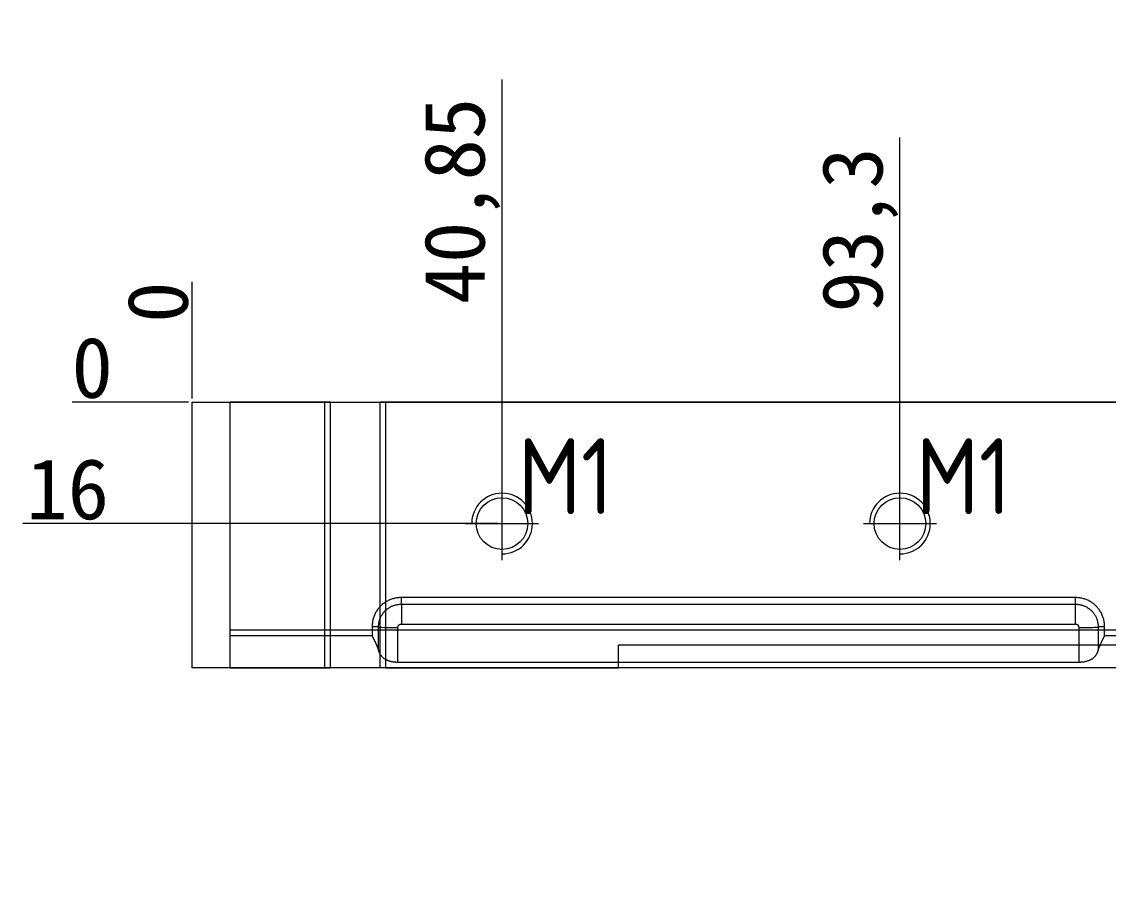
# Model space of a CAD drawing. Header units: millimetres. Extents: x 19685 to 20684, y 60589 to 61128.
# Drawn here: x 19698.9 to 19842.1, y 60809.6 to 60923.5 of the extents above; entities that cross this region are included whole.
import ezdxf

# ---------------------------------------------------------------- set-up
doc = ezdxf.new("R2010")
doc.units = ezdxf.units.MM
doc.linetypes.add('CENTER', pattern=[0])
doc.linetypes.add('DASHED', pattern=[0])
doc.layers.add('dim', color=4, linetype='Continuous')
doc.layers.add('PUNCH', color=2, linetype='Continuous')
doc.styles.add('_PUG_ERP', font='txt')
doc.styles.add('gbenor', font='gbenor.shx', dxfattribs={"bigfont": 'gbcbig'})
doc.dimstyles.new('_PUG_ERP', dxfattribs={"dimtxt": 8, "dimasz": 1.5, "dimexe": 0.5, "dimexo": 0.5, "dimgap": 0.5, "dimtad": 1, "dimtxsty": '_PUG_ERP', "dimblk": 'CLOSEDBLANK', "dimcen": 0, "dimclrd": 4, "dimclre": 4, "dimclrt": 3, "dimazin": 3, "dimtfac": 1, "dimtmove": 0, "dimatfit": 3, "dimldrblk": 'CLOSEDBLANK', "dimlwd": 9, "dimlwe": 9})

# ---------------------------------------------------------------- blocks, each defined once
blk = doc.blocks.new('*D1269')
at = {"layer": 'Defpoints', "color": 0}
for p in [(19721.36, 60873.42), (20502.36, 60873.42), (20512.36, 60873.42)]:
    blk.add_point(p, dxfattribs=at)
at = {"layer": 'dim', "color": 4, "lineweight": 9}
blk.add_line((20502.86, 60873.42), (20518.19, 60873.42), dxfattribs=at)
at = {"layer": 'dim', "color": 3, "lineweight": 18, "insert": (20515.53, 60877.92), "char_height": 8, "attachment_point": 5, "style": '_PUG_ERP'}
blk.add_mtext('0', dxfattribs=at)
blk = doc.blocks.new('_ClosedBlank')
blk = doc.blocks.new('*D1270')
at = {"layer": 'Defpoints', "color": 0}
for p in [(19721.36, 60873.42), (20453.96, 60857.42), (20512.36, 60857.42)]:
    blk.add_point(p, dxfattribs=at)
at = {"layer": 'dim', "color": 4, "lineweight": 9}
blk.add_line((20454.46, 60857.42), (20524.67, 60857.42), dxfattribs=at)
at = {"layer": 'dim', "color": 3, "lineweight": 18, "insert": (20518.77, 60861.92), "char_height": 8, "attachment_point": 5, "style": '_PUG_ERP'}
blk.add_mtext('16', dxfattribs=at)
blk = doc.blocks.new('*D1271')
at = {"layer": 'Defpoints', "color": 0}
for p in [(19721.36, 60873.42), (20502.36, 60838.42), (20512.36, 60838.42)]:
    blk.add_point(p, dxfattribs=at)
at = {"layer": 'dim', "color": 4, "lineweight": 9}
blk.add_line((20502.86, 60838.42), (20525.81, 60838.42), dxfattribs=at)
at = {"layer": 'dim', "color": 3, "lineweight": 18, "insert": (20519.34, 60842.92), "char_height": 8, "attachment_point": 5, "style": '_PUG_ERP'}
blk.add_mtext('35', dxfattribs=at)
blk = doc.blocks.new('*D1272')
at = {"layer": 'Defpoints', "color": 0}
for p in [(19711.36, 60873.42), (19721.36, 60873.42), (19721.36, 60873.42)]:
    blk.add_point(p, dxfattribs=at)
at = {"layer": 'dim', "color": 4, "lineweight": 9}
blk.add_line((19720.86, 60873.42), (19705.53, 60873.42), dxfattribs=at)
at = {"layer": 'dim', "color": 3, "lineweight": 18, "insert": (19708.19, 60877.92), "char_height": 8, "attachment_point": 5, "style": '_PUG_ERP'}
blk.add_mtext('0', dxfattribs=at)
blk = doc.blocks.new('*D1273')
at = {"layer": 'Defpoints', "color": 0}
for p in [(19721.36, 60873.42), (19711.36, 60857.42), (19762.21, 60857.42)]:
    blk.add_point(p, dxfattribs=at)
at = {"layer": 'dim', "color": 4, "lineweight": 9}
blk.add_line((19761.71, 60857.42), (19699.05, 60857.42), dxfattribs=at)
at = {"layer": 'dim', "color": 3, "lineweight": 18, "insert": (19704.96, 60861.92), "char_height": 8, "attachment_point": 5, "style": '_PUG_ERP'}
blk.add_mtext('16', dxfattribs=at)
blk = doc.blocks.new('*D1274')
at = {"layer": 'Defpoints', "color": 0}
for p in [(20502.36, 60883.42), (19721.36, 60873.42), (20502.36, 60873.42)]:
    blk.add_point(p, dxfattribs=at)
at = {"layer": 'dim', "color": 4, "lineweight": 9}
blk.add_line((20502.36, 60873.92), (20502.36, 60902.21), dxfattribs=at)
at = {"layer": 'dim', "color": 3, "lineweight": 18, "insert": (20497.86, 60893.06), "char_height": 8, "attachment_point": 5, "rotation": 90, "style": '_PUG_ERP'}
blk.add_mtext('781', dxfattribs=at)
blk = doc.blocks.new('*D1275')
at = {"layer": 'Defpoints', "color": 0}
for p in [(20453.96, 60883.42), (19721.36, 60873.42), (20453.96, 60857.42)]:
    blk.add_point(p, dxfattribs=at)
at = {"layer": 'dim', "color": 4, "lineweight": 9}
blk.add_line((20453.96, 60857.92), (20453.96, 60915.92), dxfattribs=at)
at = {"layer": 'dim', "color": 3, "lineweight": 18, "insert": (20448.7, 60899.92), "char_height": 8, "attachment_point": 5, "rotation": 90, "style": '_PUG_ERP'}
blk.add_mtext('732,6', dxfattribs=at)
blk = doc.blocks.new('*D1276')
at = {"layer": 'Defpoints', "color": 0}
for p in [(20403.26, 60883.42), (19721.36, 60873.42), (20403.26, 60857.42)]:
    blk.add_point(p, dxfattribs=at)
at = {"layer": 'dim', "color": 4, "lineweight": 9}
blk.add_line((20403.26, 60857.92), (20403.26, 60915.16), dxfattribs=at)
at = {"layer": 'dim', "color": 3, "lineweight": 18, "insert": (20398, 60899.54), "char_height": 8, "attachment_point": 5, "rotation": 90, "style": '_PUG_ERP'}
blk.add_mtext('681,9', dxfattribs=at)
blk = doc.blocks.new('*D1277')
at = {"layer": 'Defpoints', "color": 0}
for p in [(20337.26, 60883.42), (19721.36, 60873.42), (20337.26, 60857.42)]:
    blk.add_point(p, dxfattribs=at)
at = {"layer": 'dim', "color": 4, "lineweight": 9}
blk.add_line((20337.26, 60857.92), (20337.26, 60915.16), dxfattribs=at)
at = {"layer": 'dim', "color": 3, "lineweight": 18, "insert": (20332, 60899.54), "char_height": 8, "attachment_point": 5, "rotation": 90, "style": '_PUG_ERP'}
blk.add_mtext('615,9', dxfattribs=at)
blk = doc.blocks.new('*D1278')
at = {"layer": 'Defpoints', "color": 0}
for p in [(20269.61, 60883.42), (19721.36, 60873.42), (20269.61, 60857.42)]:
    blk.add_point(p, dxfattribs=at)
at = {"layer": 'dim', "color": 4, "lineweight": 9}
blk.add_line((20269.61, 60857.92), (20269.61, 60923.54), dxfattribs=at)
at = {"layer": 'dim', "color": 3, "lineweight": 18, "insert": (20264.35, 60903.73), "char_height": 8, "attachment_point": 5, "rotation": 90, "style": '_PUG_ERP'}
blk.add_mtext('548,25', dxfattribs=at)
blk = doc.blocks.new('*D1279')
at = {"layer": 'Defpoints', "color": 0}
for p in [(20142.96, 60883.42), (19721.36, 60873.42), (20142.96, 60857.42)]:
    blk.add_point(p, dxfattribs=at)
at = {"layer": 'dim', "color": 4, "lineweight": 9}
blk.add_line((20142.96, 60857.92), (20142.96, 60915.92), dxfattribs=at)
at = {"layer": 'dim', "color": 3, "lineweight": 18, "insert": (20137.7, 60899.92), "char_height": 8, "attachment_point": 5, "rotation": 90, "style": '_PUG_ERP'}
blk.add_mtext('421,6', dxfattribs=at)
blk = doc.blocks.new('*D1280')
at = {"layer": 'Defpoints', "color": 0}
for p in [(20076.96, 60883.42), (19721.36, 60873.42), (20076.96, 60857.42)]:
    blk.add_point(p, dxfattribs=at)
at = {"layer": 'dim', "color": 4, "lineweight": 9}
blk.add_line((20076.96, 60857.92), (20076.96, 60915.92), dxfattribs=at)
at = {"layer": 'dim', "color": 3, "lineweight": 18, "insert": (20071.7, 60899.92), "char_height": 8, "attachment_point": 5, "rotation": 90, "style": '_PUG_ERP'}
blk.add_mtext('355,6', dxfattribs=at)
blk = doc.blocks.new('*D1281')
at = {"layer": 'Defpoints', "color": 0}
for p in [(19969.21, 60883.42), (19721.36, 60873.42), (19969.21, 60857.42)]:
    blk.add_point(p, dxfattribs=at)
at = {"layer": 'dim', "color": 4, "lineweight": 9}
blk.add_line((19969.21, 60857.92), (19969.21, 60923.54), dxfattribs=at)
at = {"layer": 'dim', "color": 3, "lineweight": 18, "insert": (19963.95, 60903.73), "char_height": 8, "attachment_point": 5, "rotation": 90, "style": '_PUG_ERP'}
blk.add_mtext('247,85', dxfattribs=at)
blk = doc.blocks.new('*D1282')
at = {"layer": 'Defpoints', "color": 0}
for p in [(19880.66, 60883.42), (19721.36, 60873.42), (19880.66, 60857.42)]:
    blk.add_point(p, dxfattribs=at)
at = {"layer": 'dim', "color": 4, "lineweight": 9}
blk.add_line((19880.66, 60857.92), (19880.66, 60914.78), dxfattribs=at)
at = {"layer": 'dim', "color": 3, "lineweight": 18, "insert": (19875.4, 60899.35), "char_height": 8, "attachment_point": 5, "rotation": 90, "style": '_PUG_ERP'}
blk.add_mtext('159,3', dxfattribs=at)
blk = doc.blocks.new('*D1283')
at = {"layer": 'Defpoints', "color": 0}
for p in [(19814.66, 60883.42), (19721.36, 60873.42), (19814.66, 60857.42)]:
    blk.add_point(p, dxfattribs=at)
at = {"layer": 'dim', "color": 4, "lineweight": 9}
blk.add_line((19814.66, 60857.92), (19814.66, 60908.3), dxfattribs=at)
at = {"layer": 'dim', "color": 3, "lineweight": 18, "insert": (19809.4, 60896.11), "char_height": 8, "attachment_point": 5, "rotation": 90, "style": '_PUG_ERP'}
blk.add_mtext('93,3', dxfattribs=at)
blk = doc.blocks.new('*D1284')
at = {"layer": 'Defpoints', "color": 0}
for p in [(19762.21, 60883.42), (19721.36, 60873.42), (19762.21, 60857.42)]:
    blk.add_point(p, dxfattribs=at)
at = {"layer": 'dim', "color": 4, "lineweight": 9}
blk.add_line((19762.21, 60857.92), (19762.21, 60915.92), dxfattribs=at)
at = {"layer": 'dim', "color": 3, "lineweight": 18, "insert": (19756.95, 60899.92), "char_height": 8, "attachment_point": 5, "rotation": 90, "style": '_PUG_ERP'}
blk.add_mtext('40,85', dxfattribs=at)
blk = doc.blocks.new('*D1285')
at = {"layer": 'Defpoints', "color": 0}
for p in [(19721.36, 60883.42), (19721.36, 60873.42), (19721.36, 60873.42)]:
    blk.add_point(p, dxfattribs=at)
at = {"layer": 'dim', "color": 4, "lineweight": 9}
blk.add_line((19721.36, 60873.92), (19721.36, 60889.25), dxfattribs=at)
at = {"layer": 'dim', "color": 3, "lineweight": 18, "insert": (19716.86, 60886.59), "char_height": 8, "attachment_point": 5, "rotation": 90, "style": '_PUG_ERP'}
blk.add_mtext('0', dxfattribs=at)
blk = doc.blocks.new('*D1286')
at = {"layer": 'Defpoints', "color": 0}
for p in [(19721.36, 60873.42), (20502.36, 60838.42), (20502.36, 60828.42)]:
    blk.add_point(p, dxfattribs=at)
at = {"layer": 'dim', "color": 4, "lineweight": 9}
blk.add_line((20502.36, 60837.92), (20502.36, 60809.64), dxfattribs=at)
at = {"layer": 'dim', "color": 3, "lineweight": 18, "insert": (20497.86, 60818.78), "char_height": 8, "attachment_point": 5, "rotation": 90, "style": '_PUG_ERP'}
blk.add_mtext('781', dxfattribs=at)

msp = doc.modelspace()

# ---------------------------------------------------------------- linework, layer by layer
at = {"layer": 'dim', "color": 252, "lineweight": 18}
msp.add_lwpolyline([(20502.361, 60873.421), (20502.361, 60838.421), (19721.361, 60838.421), (19721.361, 60873.421)], close=True, dxfattribs=at)
at = {"layer": 'PUNCH', "color": 151, "linetype": 'Continuous', "lineweight": 18}
for p, q in [((19738.861, 60873.421), (19726.361, 60873.421)), ((19726.361, 60838.421), (19726.361, 60873.421)), ((19739.561, 60873.421), (19738.861, 60873.421)), ((19738.861, 60838.421), (19738.861, 60873.421)), ((19746.861, 60873.421), (19746.161, 60873.421)), ((20229.861, 60873.421), (19746.861, 60873.421)), ((19746.861, 60873.421), (19746.861, 60838.421)), ((19777.561, 60838.421), (19777.561, 60841.391)), ((19726.361, 60838.421), (19738.861, 60838.421)), ((19738.861, 60838.421), (19739.561, 60838.421)), ((19746.861, 60838.421), (19746.161, 60838.421)), ((19746.861, 60838.421), (19777.561, 60838.421)), ((19917.772, 60838.421), (19777.562, 60838.421))]:
    msp.add_line(p, q, dxfattribs=at)
at = {"layer": 'PUNCH', "color": 1, "linetype": 'Continuous', "lineweight": 18}
for p, q in [((19739.561, 60873.421), (19746.161, 60873.421)), ((19746.161, 60838.421), (19739.561, 60838.421))]:
    msp.add_line(p, q, dxfattribs=at)
at = {"layer": 'PUNCH', "color": 155, "linetype": 'Continuous', "lineweight": 18}
for p, q in [((19739.561, 60873.421), (19739.561, 60838.421)), ((19746.161, 60838.421), (19746.161, 60873.421))]:
    msp.add_line(p, q, dxfattribs=at)
at = {"layer": 'PUNCH', "color": 1, "linetype": 'CENTER', "lineweight": 18, "ltscale": 0.700039}
for p, q in [((19762.211, 60852.621), (19762.211, 60862.221)), ((19814.661, 60852.621), (19814.661, 60862.221)), ((19757.411, 60857.421), (19767.011, 60857.421)), ((19809.861, 60857.421), (19819.461, 60857.421))]:
    msp.add_line(p, q, dxfattribs=at)
at = {"layer": 'PUNCH', "color": 155, "linetype": 'DASHED', "lineweight": 13, "ltscale": 0.700039}
for p, q in [((19837.774, 60847.67), (19748.948, 60847.67)), ((19748.948, 60846.795), (19748.948, 60847.67)), ((19748.948, 60846.795), (19837.774, 60846.795)), ((19748.948, 60846.795), (19748.948, 60844.171)), ((19837.774, 60847.67), (19837.774, 60846.795)), ((19837.774, 60846.795), (19837.774, 60844.171)), ((19748.948, 60844.171), (19837.774, 60844.171)), ((19745.085, 60842.631), (19726.361, 60842.631)), ((19745.085, 60843.811), (19745.085, 60842.631)), ((19745.936, 60840.718), (19745.936, 60843.787)), ((19748.489, 60839.131), (19748.489, 60843.712)), ((19838.233, 60843.712), (19838.233, 60839.131)), ((19840.786, 60843.787), (19840.786, 60840.718)), ((19841.638, 60842.631), (19841.638, 60843.811)), ((20496.48, 60842.631), (19841.638, 60842.631))]:
    msp.add_line(p, q, dxfattribs=at)
at = {"layer": 'PUNCH', "color": 2, "linetype": 'DASHED', "lineweight": 13, "ltscale": 0.700039}
msp.add_line((19726.361, 60843.421), (20229.861, 60843.421), dxfattribs=at)
at = {"layer": 'PUNCH', "color": 2, "linetype": 'Continuous', "lineweight": 18}
msp.add_line((19917.761, 60841.391), (19777.561, 60841.391), dxfattribs=at)
at = {"layer": 'PUNCH', "color": 151, "linetype": 'DASHED', "lineweight": 13, "ltscale": 0.700039}
msp.add_line((19838.233, 60839.131), (19748.489, 60839.131), dxfattribs=at)
at = {"layer": 'PUNCH', "color": 155, "linetype": 'DASHED', "lineweight": 13, "ltscale": 0.700039}
for points in [[(19748.948, 60847.67), (19748.824, 60847.668), (19748.701, 60847.663), (19748.579, 60847.653), (19748.457, 60847.641), (19748.337, 60847.624), (19748.217, 60847.604), (19748.098, 60847.581), (19747.98, 60847.553), (19747.864, 60847.522), (19747.748, 60847.488), (19747.633, 60847.45), (19747.519, 60847.408), (19747.405, 60847.362), (19747.292, 60847.312), (19747.181, 60847.26), (19747.073, 60847.204), (19746.967, 60847.144), (19746.863, 60847.082), (19746.762, 60847.016), (19746.662, 60846.947), (19746.565, 60846.875), (19746.47, 60846.799), (19746.378, 60846.721), (19746.288, 60846.639), (19746.2, 60846.553), (19746.115, 60846.466), (19746.033, 60846.376), (19745.954, 60846.283), (19745.879, 60846.189), (19745.807, 60846.092), (19745.738, 60845.993), (19745.672, 60845.892), (19745.61, 60845.788), (19745.551, 60845.683), (19745.495, 60845.575), (19745.442, 60845.464), (19745.393, 60845.352), (19745.347, 60845.238), (19745.305, 60845.124), (19745.267, 60845.01), (19745.232, 60844.894), (19745.201, 60844.778), (19745.174, 60844.66), (19745.15, 60844.542), (19745.13, 60844.422), (19745.114, 60844.302), (19745.101, 60844.181), (19745.092, 60844.059), (19745.087, 60843.935), (19745.085, 60843.811)], [(19745.936, 60843.787), (19745.937, 60843.882), (19745.941, 60843.977), (19745.948, 60844.072), (19745.958, 60844.167), (19745.971, 60844.262), (19745.987, 60844.355), (19746.005, 60844.448), (19746.026, 60844.54), (19746.05, 60844.632), (19746.076, 60844.722), (19746.106, 60844.812), (19746.138, 60844.9), (19746.173, 60844.988), (19746.211, 60845.076), (19746.252, 60845.162), (19746.296, 60845.246), (19746.342, 60845.329), (19746.391, 60845.41), (19746.442, 60845.489), (19746.496, 60845.567), (19746.552, 60845.643), (19746.61, 60845.717), (19746.672, 60845.789), (19746.735, 60845.859), (19746.802, 60845.928), (19746.87, 60845.994), (19746.941, 60846.058), (19747.013, 60846.119), (19747.088, 60846.178), (19747.164, 60846.235), (19747.242, 60846.289), (19747.322, 60846.34), (19747.404, 60846.389), (19747.487, 60846.436), (19747.572, 60846.479), (19747.657, 60846.52), (19747.744, 60846.558), (19747.832, 60846.593), (19747.921, 60846.625), (19748.01, 60846.654), (19748.101, 60846.681), (19748.193, 60846.705), (19748.285, 60846.726), (19748.379, 60846.744), (19748.473, 60846.76), (19748.568, 60846.773), (19748.663, 60846.782), (19748.758, 60846.789), (19748.853, 60846.794), (19748.948, 60846.795)], [(19841.638, 60843.811), (19841.636, 60843.935), (19841.63, 60844.059), (19841.621, 60844.181), (19841.608, 60844.302), (19841.592, 60844.422), (19841.572, 60844.542), (19841.548, 60844.66), (19841.521, 60844.778), (19841.49, 60844.895), (19841.455, 60845.01), (19841.417, 60845.125), (19841.375, 60845.239), (19841.329, 60845.353), (19841.28, 60845.466), (19841.227, 60845.576), (19841.171, 60845.684), (19841.111, 60845.79), (19841.049, 60845.894), (19840.983, 60845.995), (19840.914, 60846.094), (19840.842, 60846.191), (19840.766, 60846.286), (19840.687, 60846.378), (19840.605, 60846.469), (19840.52, 60846.557), (19840.432, 60846.641), (19840.342, 60846.723), (19840.249, 60846.802), (19840.155, 60846.877), (19840.058, 60846.949), (19839.959, 60847.018), (19839.857, 60847.083), (19839.754, 60847.145), (19839.648, 60847.204), (19839.54, 60847.26), (19839.429, 60847.313), (19839.316, 60847.362), (19839.203, 60847.408), (19839.089, 60847.45), (19838.974, 60847.488), (19838.858, 60847.523), (19838.741, 60847.554), (19838.624, 60847.581), (19838.505, 60847.604), (19838.386, 60847.624), (19838.265, 60847.641), (19838.144, 60847.653), (19838.021, 60847.663), (19837.898, 60847.668), (19837.774, 60847.67)], [(19837.774, 60846.795), (19837.869, 60846.794), (19837.965, 60846.789), (19838.06, 60846.782), (19838.155, 60846.773), (19838.25, 60846.76), (19838.343, 60846.744), (19838.436, 60846.726), (19838.529, 60846.705), (19838.62, 60846.681), (19838.711, 60846.655), (19838.8, 60846.625), (19838.889, 60846.593), (19838.977, 60846.558), (19839.065, 60846.52), (19839.151, 60846.479), (19839.236, 60846.435), (19839.319, 60846.389), (19839.4, 60846.341), (19839.479, 60846.29), (19839.557, 60846.236), (19839.633, 60846.18), (19839.707, 60846.121), (19839.779, 60846.06), (19839.849, 60845.997), (19839.918, 60845.93), (19839.985, 60845.862), (19840.049, 60845.791), (19840.11, 60845.719), (19840.169, 60845.645), (19840.225, 60845.569), (19840.28, 60845.491), (19840.331, 60845.411), (19840.38, 60845.329), (19840.427, 60845.246), (19840.47, 60845.161), (19840.511, 60845.076), (19840.549, 60844.989), (19840.584, 60844.902), (19840.616, 60844.813), (19840.645, 60844.723), (19840.672, 60844.633), (19840.696, 60844.541), (19840.717, 60844.449), (19840.736, 60844.355), (19840.751, 60844.261), (19840.764, 60844.167), (19840.774, 60844.072), (19840.781, 60843.977), (19840.785, 60843.882), (19840.786, 60843.787)], [(19748.489, 60843.712), (19748.489, 60843.727), (19748.49, 60843.743), (19748.491, 60843.758), (19748.492, 60843.773), (19748.493, 60843.788), (19748.495, 60843.803), (19748.497, 60843.817), (19748.5, 60843.831), (19748.503, 60843.846), (19748.506, 60843.86), (19748.51, 60843.873), (19748.514, 60843.887), (19748.518, 60843.901), (19748.523, 60843.916), (19748.529, 60843.93), (19748.535, 60843.944), (19748.541, 60843.957), (19748.548, 60843.97), (19748.555, 60843.983), (19748.563, 60843.995), (19748.571, 60844.007), (19748.58, 60844.019), (19748.589, 60844.03), (19748.598, 60844.041), (19748.608, 60844.051), (19748.618, 60844.061), (19748.628, 60844.07), (19748.639, 60844.079), (19748.651, 60844.087), (19748.662, 60844.095), (19748.675, 60844.103), (19748.687, 60844.111), (19748.701, 60844.117), (19748.714, 60844.124), (19748.729, 60844.13), (19748.743, 60844.136), (19748.758, 60844.142), (19748.773, 60844.146), (19748.786, 60844.15), (19748.8, 60844.154), (19748.813, 60844.157), (19748.827, 60844.16), (19748.842, 60844.162), (19748.856, 60844.165), (19748.871, 60844.166), (19748.886, 60844.168), (19748.901, 60844.169), (19748.917, 60844.17), (19748.932, 60844.17), (19748.948, 60844.171)], [(19837.774, 60844.171), (19837.789, 60844.17), (19837.805, 60844.17), (19837.82, 60844.169), (19837.835, 60844.168), (19837.85, 60844.166), (19837.865, 60844.165), (19837.879, 60844.162), (19837.894, 60844.16), (19837.908, 60844.157), (19837.922, 60844.154), (19837.936, 60844.15), (19837.949, 60844.146), (19837.963, 60844.142), (19837.978, 60844.137), (19837.992, 60844.131), (19838.006, 60844.125), (19838.019, 60844.119), (19838.033, 60844.112), (19838.045, 60844.105), (19838.058, 60844.097), (19838.07, 60844.089), (19838.081, 60844.08), (19838.092, 60844.071), (19838.103, 60844.062), (19838.114, 60844.052), (19838.123, 60844.042), (19838.132, 60844.032), (19838.141, 60844.021), (19838.15, 60844.009), (19838.158, 60843.998), (19838.166, 60843.985), (19838.173, 60843.973), (19838.18, 60843.959), (19838.187, 60843.946), (19838.193, 60843.932), (19838.199, 60843.917), (19838.204, 60843.902), (19838.209, 60843.888), (19838.213, 60843.874), (19838.216, 60843.861), (19838.219, 60843.847), (19838.222, 60843.833), (19838.225, 60843.819), (19838.227, 60843.804), (19838.229, 60843.789), (19838.23, 60843.774), (19838.232, 60843.759), (19838.232, 60843.744), (19838.233, 60843.728), (19838.233, 60843.712)]]:
    msp.add_lwpolyline(points, dxfattribs=at)
at = {"layer": 'PUNCH', "color": 151, "linetype": 'DASHED', "lineweight": 13, "ltscale": 0.700039}
for points in [[(19745.085, 60842.631), (19745.104, 60842.592), (19745.123, 60842.553), (19745.143, 60842.515), (19745.162, 60842.476), (19745.181, 60842.438), (19745.2, 60842.399), (19745.219, 60842.361), (19745.238, 60842.322), (19745.258, 60842.284), (19745.277, 60842.245), (19745.296, 60842.206), (19745.315, 60842.168), (19745.333, 60842.129), (19745.352, 60842.091), (19745.371, 60842.052), (19745.39, 60842.013), (19745.408, 60841.975), (19745.427, 60841.936), (19745.445, 60841.897), (19745.464, 60841.859), (19745.482, 60841.82), (19745.5, 60841.781), (19745.518, 60841.743), (19745.536, 60841.704), (19745.554, 60841.666), (19745.571, 60841.627), (19745.589, 60841.589), (19745.606, 60841.551), (19745.623, 60841.513), (19745.64, 60841.474), (19745.657, 60841.436), (19745.674, 60841.398), (19745.69, 60841.36), (19745.706, 60841.322), (19745.723, 60841.284), (19745.738, 60841.246), (19745.754, 60841.208), (19745.77, 60841.17), (19745.785, 60841.133), (19745.8, 60841.095), (19745.815, 60841.057), (19745.829, 60841.019), (19745.843, 60840.981), (19745.857, 60840.944), (19745.871, 60840.906), (19745.885, 60840.868), (19745.898, 60840.831), (19745.911, 60840.793), (19745.924, 60840.755), (19745.936, 60840.718)], [(19840.786, 60840.718), (19840.799, 60840.755), (19840.811, 60840.793), (19840.824, 60840.831), (19840.838, 60840.868), (19840.851, 60840.906), (19840.865, 60840.944), (19840.879, 60840.981), (19840.893, 60841.019), (19840.908, 60841.057), (19840.923, 60841.095), (19840.938, 60841.133), (19840.953, 60841.17), (19840.968, 60841.208), (19840.984, 60841.246), (19841, 60841.284), (19841.016, 60841.322), (19841.032, 60841.36), (19841.049, 60841.398), (19841.065, 60841.436), (19841.082, 60841.474), (19841.099, 60841.513), (19841.116, 60841.551), (19841.133, 60841.589), (19841.151, 60841.627), (19841.168, 60841.666), (19841.186, 60841.704), (19841.204, 60841.743), (19841.222, 60841.781), (19841.24, 60841.82), (19841.259, 60841.859), (19841.277, 60841.897), (19841.295, 60841.936), (19841.314, 60841.975), (19841.333, 60842.013), (19841.351, 60842.052), (19841.37, 60842.091), (19841.389, 60842.129), (19841.408, 60842.168), (19841.427, 60842.206), (19841.446, 60842.245), (19841.465, 60842.284), (19841.484, 60842.322), (19841.503, 60842.361), (19841.522, 60842.399), (19841.541, 60842.438), (19841.561, 60842.476), (19841.58, 60842.515), (19841.599, 60842.553), (19841.618, 60842.592), (19841.638, 60842.631)], [(19748.489, 60839.131), (19748.417, 60839.132), (19748.346, 60839.134), (19748.275, 60839.136), (19748.204, 60839.14), (19748.134, 60839.146), (19748.064, 60839.152), (19747.994, 60839.159), (19747.924, 60839.168), (19747.855, 60839.178), (19747.786, 60839.189), (19747.718, 60839.201), (19747.65, 60839.214), (19747.582, 60839.229), (19747.516, 60839.245), (19747.451, 60839.262), (19747.386, 60839.281), (19747.323, 60839.301), (19747.26, 60839.322), (19747.199, 60839.344), (19747.138, 60839.368), (19747.079, 60839.394), (19747.02, 60839.42), (19746.963, 60839.449), (19746.906, 60839.478), (19746.851, 60839.51), (19746.797, 60839.542), (19746.745, 60839.576), (19746.695, 60839.611), (19746.645, 60839.648), (19746.597, 60839.686), (19746.551, 60839.725), (19746.506, 60839.766), (19746.462, 60839.809), (19746.42, 60839.852), (19746.379, 60839.898), (19746.34, 60839.945), (19746.302, 60839.993), (19746.265, 60840.042), (19746.23, 60840.092), (19746.197, 60840.143), (19746.165, 60840.196), (19746.135, 60840.249), (19746.105, 60840.304), (19746.078, 60840.36), (19746.051, 60840.417), (19746.026, 60840.475), (19746.001, 60840.534), (19745.978, 60840.595), (19745.957, 60840.656), (19745.936, 60840.718)], [(19840.786, 60840.718), (19840.766, 60840.656), (19840.744, 60840.595), (19840.721, 60840.535), (19840.697, 60840.476), (19840.672, 60840.418), (19840.645, 60840.361), (19840.618, 60840.306), (19840.588, 60840.251), (19840.558, 60840.197), (19840.526, 60840.145), (19840.493, 60840.093), (19840.458, 60840.043), (19840.421, 60839.993), (19840.383, 60839.945), (19840.344, 60839.898), (19840.303, 60839.853), (19840.261, 60839.81), (19840.217, 60839.767), (19840.173, 60839.727), (19840.126, 60839.687), (19840.079, 60839.649), (19840.029, 60839.612), (19839.979, 60839.577), (19839.927, 60839.543), (19839.873, 60839.511), (19839.817, 60839.479), (19839.761, 60839.449), (19839.703, 60839.421), (19839.645, 60839.394), (19839.585, 60839.369), (19839.525, 60839.345), (19839.463, 60839.322), (19839.401, 60839.301), (19839.337, 60839.281), (19839.273, 60839.263), (19839.207, 60839.245), (19839.141, 60839.229), (19839.073, 60839.214), (19839.005, 60839.201), (19838.936, 60839.189), (19838.868, 60839.178), (19838.799, 60839.168), (19838.729, 60839.159), (19838.659, 60839.152), (19838.589, 60839.146), (19838.519, 60839.14), (19838.448, 60839.136), (19838.377, 60839.134), (19838.305, 60839.132), (19838.233, 60839.131)]]:
    msp.add_lwpolyline(points, dxfattribs=at)
at = {"layer": 'PUNCH', "color": 42, "linetype": 'Continuous', "lineweight": 18}
for centre in [(19762.211, 60857.421), (19814.661, 60857.421)]:
    msp.add_circle(centre, 3.403, dxfattribs=at)
for centre in [(19762.211, 60857.421), (19814.661, 60857.421)]:
    msp.add_arc(centre, 4, 270, 180, dxfattribs=at)
at = {"layer": 'PUNCH', "color": 155, "linetype": 'DASHED', "lineweight": 13, "ltscale": 0.700039}
for centre, major_axis, start_param, end_param in [((19745.085, 60843.759), (-1, 0), 3.6943078, 4.712389), ((19748.489, 60843.869), (-3, 0), 0.5527151, 1.5707963), ((19838.233, 60843.869), (3, 0), 4.712389, 5.7304702), ((19841.638, 60843.759), (1, 0), 1.5707963, 2.5888775)]:
    msp.add_ellipse(centre, major_axis=major_axis, ratio=0.052336, start_param=start_param, end_param=end_param, dxfattribs=at)

# ---------------------------------------------------------------- texts
at = {"layer": 'dim', "color": 4, "lineweight": 18, "style": 'gbenor'}
for p in [(19764.316, 60858.666), (19816.766, 60858.666)]:
    msp.add_text('M1', height=10, dxfattribs=at).set_placement(p)

# ---------------------------------------------------------------- dimensions: what is measured, and where the dimension line sits
at = {"layer": 'dim', "lineweight": 18}
for feature_location, offset, dtype, origin, picture, middle in [((20269.611, 60857.421), (0, 26), 1, (19721.361, 60873.421), '*D1278', (20264.349, 60903.731)), ((19969.211, 60857.421), (0, 26), 1, (19721.361, 60873.421), '*D1281', (19963.949, 60903.731)), ((20453.961, 60857.421), (0, 26), 1, (19721.361, 60873.421), '*D1275', (20448.699, 60899.921)), ((20142.961, 60857.421), (0, 26), 1, (19721.361, 60873.421), '*D1279', (20137.699, 60899.921)), ((20076.961, 60857.421), (0, 26), 1, (19721.361, 60873.421), '*D1280', (20071.699, 60899.921)), ((19762.211, 60857.421), (0, 26), 1, (19721.361, 60873.421), '*D1284', (19756.949, 60899.921)), ((20403.261, 60857.421), (0, 26), 1, (19721.361, 60873.421), '*D1276', (20397.999, 60899.54)), ((20337.261, 60857.421), (0, 26), 1, (19721.361, 60873.421), '*D1277', (20331.999, 60899.54)), ((19880.661, 60857.421), (0, 26), 1, (19721.361, 60873.421), '*D1282', (19875.399, 60899.35)), ((19814.661, 60857.421), (0, 26), 1, (19721.361, 60873.421), '*D1283', (19809.399, 60896.112)), ((20502.361, 60873.421), (0, 10), 1, (19721.361, 60873.421), '*D1274', (20497.861, 60893.064)), ((19721.361156144, 60873.421176433), (0, 10), 1, (19721.361156144, 60873.421176433), '*D1285', (19716.861156144, 60886.5878431)), ((19721.361156144, 60873.421176433), (-10, 0), 0, (19721.361156144, 60873.421176433), '*D1272', (19708.194489477, 60877.921176433)), ((20502.361156144, 60873.421176433), (10, 0), 0, (19721.361156144, 60873.421176433), '*D1269', (20515.52782281, 60877.921176433)), ((19762.211, 60857.421), (-50.85, 0), 0, (19721.361, 60873.421), '*D1273', (19704.956, 60861.921)), ((20453.961, 60857.421), (58.4, 0), 0, (19721.361, 60873.421), '*D1270', (20518.766, 60861.921)), ((20502.361, 60838.421), (10, 0), 0, (19721.361, 60873.421), '*D1271', (20519.337, 60842.921)), ((20502.361, 60838.421), (0, -10), 1, (19721.361, 60873.421), '*D1286', (20497.861, 60818.778))]:
    dim = msp.add_ordinate_dim(feature_location=feature_location, offset=offset, dtype=dtype, origin=origin, dimstyle='_PUG_ERP', dxfattribs=at)
    dim.commit()
    dim.dimension.update_dxf_attribs({"geometry": picture, "text_midpoint": middle})

doc.saveas('drawing.dxf')
